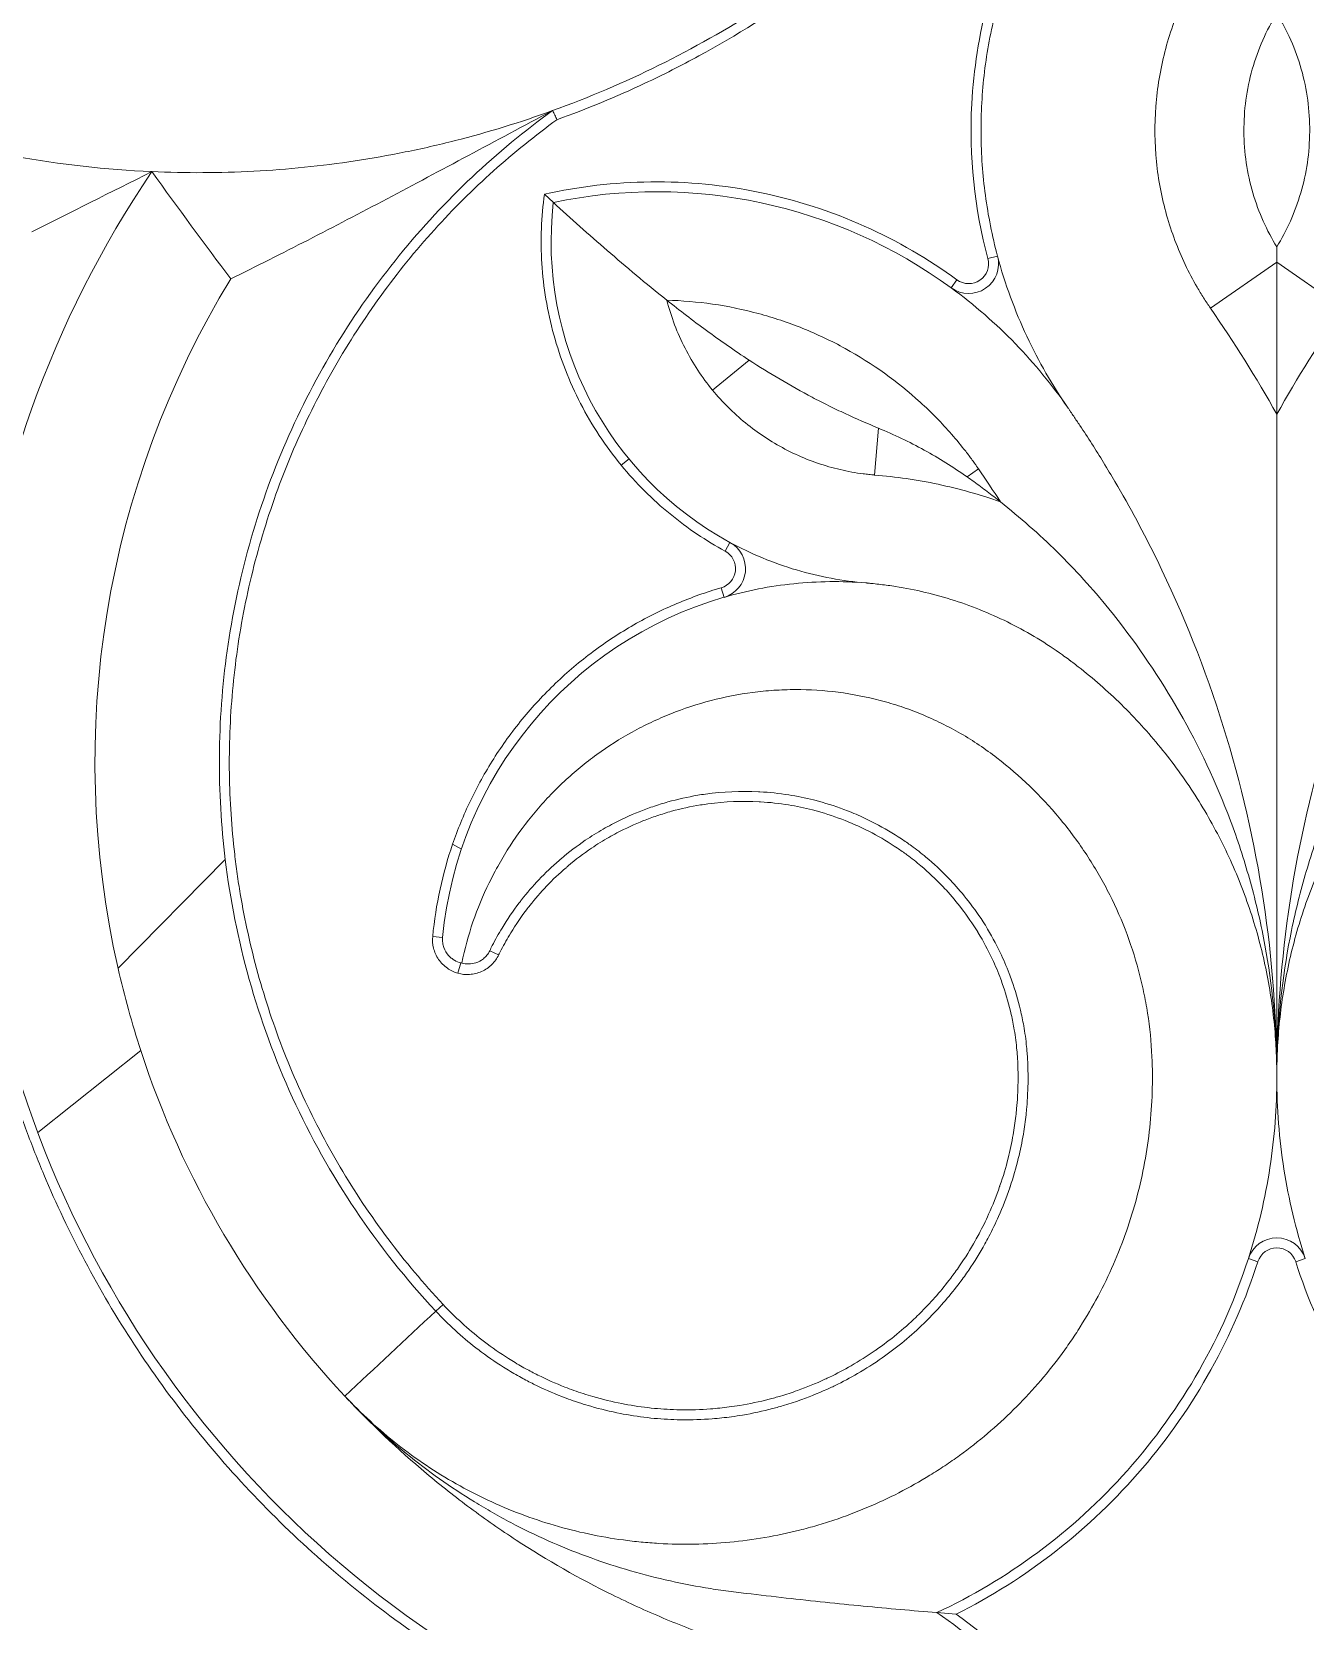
# Model space of a CAD drawing. Header units: millimetres. Extents: x 0 to 2376, y 0 to 1680.
# Drawn here: x 967.9 to 1095.9, y 729.2 to 888.9 of the extents above; entities that cross this region are included whole.
import ezdxf

# ---------------------------------------------------------------- set-up
doc = ezdxf.new("R2010")
doc.units = ezdxf.units.MM
doc.layers.add('Размеры', color=5, linetype='Continuous', lineweight=9)

msp = doc.modelspace()

# ---------------------------------------------------------------- linework, layer by layer
at = {"layer": 'Размеры', "linetype": 'Continuous', "lineweight": 15}
for p, q in [((1019.4, 872.58), (1020.3, 871.75)), ((1063.97, 866.11), (1064.93, 866.37)), ((1093, 865.74), (1086.34, 861.13)), ((1093, 865.74), (1099.66, 861.13)), ((1060.86, 863.98), (1060.27, 863.17)), ((1036.3, 852.89), (1039.98, 855.91)), ((1052.58, 844.37), (1052.96, 849.08)), ((1027.1, 845.37), (1027.9, 845.98)), ((1061.87, 844.19), (1063.02, 844.99)), ((1037.56, 836.72), (1038.04, 837.6)), ((1037.17, 833.04), (1037.45, 832.08)), ((1011.06, 806.78), (1010.17, 807.27)), ((987.33, 805.73), (976.56, 794.81)), ((1008.17, 798.02), (1009.17, 797.92)), ((1011, 795.36), (1010.71, 794.32)), ((1014.8, 796.15), (1013.9, 796.58)), ((968.48, 778.33), (978.84, 786.56)), ((1080.45, 785.95), (1080.45, 785.94)), ((1091.1, 765.34), (1090.14, 765.65)), ((1095.86, 765.65), (1094.9, 765.34)), ((1008.48, 760.37), (1009.21, 761.05)), ((999.35, 751.83), (999.35, 751.83)), ((1058.83, 730.08), (1060.79, 729.92))]:
    msp.add_line(p, q, dxfattribs=at)
for centre, radius, start, end in [((1067.5, 815.5), 105.77, 145.8668, 261.1516), ((1030.65, 822.58), 50.25, 53.8859, 101.8872), ((1054.48, 867.83), 34.41, 173.4513, 241.4546), ((1062.04, 865.6), 3, 233.8859, 14.986), ((1062.04, 865.6), 2, 233.8859, 14.986), ((1067.5, 815.5), 93.27, 148.6114, 192.8174), ((1036.61, 834.96), 3, 286.2374, 61.4546), ((1036.61, 834.96), 2, 286.2374, 61.4546), ((1048.49, 794.15), 39.51, 106.2374, 174.5315), ((1067.5, 815.5), 93.27, 192.8174, 198.0758), ((1067.5, 815.5), 93.27, 198.0758, 223.0512), ((1093, 764.73), 3, 17.8402, 162.1598), ((1093, 764.73), 2, 17.8402, 162.1598)]:
    msp.add_arc(centre, radius, start, end, dxfattribs=at)
for points, knots in [([(942.16, 1046.33), (946.95, 1049.22), (955.48, 1053.63), (965.96, 1057.68), (976.68, 1060.94), (986.12, 1062.79), (997.27, 1064.3), (1004.49, 1064.82), (1014.63, 1064.73), (1028.16, 1063.06), (1043.85, 1057.65), (1055.29, 1050.64), (1065.78, 1042.26), (1073.36, 1033.89), (1080.05, 1023.09), (1083.1, 1016.59), (1086.18, 1008.12), (1088.56, 998.83), (1090.12, 985.87), (1090.12, 971.03), (1088.14, 957.57), (1083.56, 941.38), (1078.49, 930.3), (1068.96, 915.14), (1056.72, 900.8), (1040.82, 889.39), (1028.49, 883.15), (1023.66, 881.15), (1020.66, 880.07)], [116.808412, 116.808412, 116.808412, 116.808412, 133.610558, 145.5839, 150.408412, 167.229929, 174.409141, 184.163838, 188.924622, 204.830155, 224.799005, 238.436765, 244.948519, 264.979991, 272.050623, 283.024245, 286.462183, 299.114696, 311.764456, 325.456199, 343.5427, 352.500823, 375.908258, 379.819543, 406.183946, 432.022539, 438.111442, 447.69052, 447.69052, 447.69052, 447.69052]), ([(1063.97, 866.11), (1062.61, 871.16), (1061.34, 883.42), (1064.98, 897.1), (1070.09, 905.98), (1072.94, 910.03), (1076.21, 913.61), (1079.62, 917.44), (1082.66, 921.53), (1088.19, 930.2), (1091.41, 938.22), (1093, 944.87)], [0, 0, 0, 0, 0.182664, 0.42524, 0.483655, 0.540697, 0.597329, 0.654151, 0.711719, 0.769495, 1, 1, 1, 1]), ([(1093, 944.87), (1094.59, 938.22), (1097.81, 930.2), (1103.34, 921.53), (1106.38, 917.44), (1109.79, 913.61), (1113.06, 910.03), (1115.91, 905.98), (1121.02, 897.1), (1124.66, 883.42), (1123.39, 871.16), (1122.03, 866.11)], [0, 0, 0, 0, 0.230505, 0.288281, 0.345849, 0.402671, 0.459303, 0.516345, 0.57476, 0.817336, 1, 1, 1, 1]), ([(1064.93, 866.37), (1064.39, 868.39), (1063.99, 870.43), (1063.44, 874.52), (1063.29, 876.57), (1063.27, 879.68), (1063.29, 880.72), (1063.41, 882.8), (1063.5, 883.84), (1063.75, 885.91), (1063.91, 886.94), (1064.29, 888.99), (1064.52, 890.02), (1065.29, 893.05), (1065.92, 895.03), (1067.43, 898.87), (1068.31, 900.73), (1069.8, 903.46), (1070.33, 904.35), (1071.45, 906.12), (1072.03, 906.98), (1072.95, 908.25), (1073.27, 908.66), (1073.91, 909.48), (1074.24, 909.88), (1075.25, 911.07), (1075.95, 911.85), (1076.65, 912.62)], [0, 0, 0, 0, 0.125, 0.125, 0.25, 0.25, 0.3125, 0.3125, 0.375, 0.375, 0.4375, 0.4375, 0.5, 0.5, 0.625, 0.625, 0.75, 0.75, 0.8125, 0.8125, 0.875, 0.875, 0.90625, 0.90625, 0.9375, 0.9375, 1, 1, 1, 1]), ([(1089.34, 900.62), (1088.21, 899.42), (1087.14, 898.1), (1085.19, 895.22), (1084.31, 893.67), (1082.82, 890.4), (1082.21, 888.67), (1081.29, 885.1), (1080.98, 883.26), (1080.7, 879.55), (1080.72, 877.69), (1081.09, 874.02), (1081.44, 872.22), (1082.42, 868.75), (1083.05, 867.09), (1084.16, 864.74), (1084.57, 863.98), (1085.2, 862.88), (1085.42, 862.52), (1085.76, 861.99), (1085.93, 861.73), (1086.13, 861.43), (1086.23, 861.28), (1086.28, 861.2), (1086.31, 861.16), (1086.32, 861.15), (1086.33, 861.14), (1086.33, 861.13), (1086.33, 861.13), (1086.34, 861.13)], [0, 0, 0, 0, 0.125, 0.125, 0.25, 0.25, 0.375, 0.375, 0.5, 0.5, 0.625, 0.625, 0.75, 0.75, 0.875, 0.875, 0.9375, 0.9375, 0.96875, 0.96875, 0.984375, 0.992188, 0.996094, 0.998047, 0.999023, 0.999512, 0.999756, 0.999756, 1, 1, 1, 1]), ([(1041.02, 891.25), (1037.74, 889.15), (1034.37, 887.25), (1027.44, 883.82), (1023.87, 882.3), (1020.21, 880.98)], [0, 0, 0, 0, 0.5, 0.5, 1, 1, 1, 1]), ([(1093, 867.28), (1092, 868.91), (1091.17, 870.74), (1090.31, 873.69), (1090.08, 874.71), (1089.78, 876.77), (1089.7, 877.83), (1089.69, 879.94), (1089.75, 881), (1090.04, 883.09), (1090.25, 884.13), (1090.82, 886.14), (1091.18, 887.12), (1092, 889), (1092.48, 889.91), (1093, 890.76)], [0, 0, 0, 0, 0.25, 0.25, 0.375, 0.375, 0.5, 0.5, 0.625, 0.625, 0.75, 0.75, 0.875, 0.875, 1, 1, 1, 1]), ([(1093, 890.76), (1093.52, 889.91), (1094, 889), (1094.82, 887.12), (1095.18, 886.14), (1095.75, 884.13), (1095.96, 883.09), (1096.25, 881), (1096.31, 879.94), (1096.3, 877.83), (1096.22, 876.77), (1095.92, 874.71), (1095.69, 873.69), (1094.83, 870.74), (1094, 868.91), (1093, 867.28)], [0, 0, 0, 0, 0.125, 0.125, 0.25, 0.25, 0.375, 0.375, 0.5, 0.5, 0.625, 0.625, 0.75, 0.75, 1, 1, 1, 1]), ([(979.95, 874.85), (983.37, 874.7), (986.78, 874.71), (991.89, 874.98), (993.59, 875.11), (996.99, 875.46), (998.69, 875.67), (1002.07, 876.19), (1003.75, 876.49), (1007.09, 877.16), (1008.76, 877.54), (1013.73, 878.81), (1017, 879.81), (1020.21, 880.98)], [0, 0, 0, 0, 0.25, 0.25, 0.375, 0.375, 0.5, 0.5, 0.625, 0.625, 0.75, 0.75, 1, 1, 1, 1]), ([(987.33, 805.73), (986.92, 809.11), (986.71, 812.57), (986.76, 819.6), (987.02, 823.16), (988.02, 830.28), (988.76, 833.85), (990.74, 840.88), (991.97, 844.35), (994.91, 851.09), (996.61, 854.37), (1000.42, 860.63), (1002.53, 863.62), (1007.1, 869.24), (1009.55, 871.87), (1014.71, 876.73), (1017.42, 878.96), (1020.21, 880.98)], [0, 0, 0, 0, 0.125, 0.125, 0.25, 0.25, 0.375, 0.375, 0.5, 0.5, 0.625, 0.625, 0.75, 0.75, 0.875, 0.875, 1, 1, 1, 1]), ([(1020.66, 880.07), (1018.48, 878.48), (1016.34, 876.76), (1012.22, 873.07), (1010.23, 871.1), (1006.45, 866.92), (1004.66, 864.71), (1001.3, 860.09), (999.73, 857.67), (996.87, 852.68), (995.57, 850.1), (993.26, 844.81), (992.25, 842.11), (990.53, 836.63), (989.82, 833.85), (988.71, 828.28), (988.31, 825.48), (987.81, 819.9), (987.7, 817.12), (987.78, 811.64), (987.96, 808.94), (988.35, 805.62), (988.43, 804.96), (988.62, 803.63), (988.72, 802.97), (989.06, 800.97), (989.32, 799.63), (990.2, 795.63), (990.94, 792.96), (992.7, 787.66), (993.73, 785.03), (996.08, 779.86), (997.41, 777.32), (1000.33, 772.38), (1001.93, 769.98), (1005.39, 765.37), (1007.25, 763.15), (1009.21, 761.05)], [0, 0, 0, 0, 0.0625, 0.0625, 0.125, 0.125, 0.1875, 0.1875, 0.25, 0.25, 0.3125, 0.3125, 0.375, 0.375, 0.4375, 0.4375, 0.5, 0.5, 0.5625, 0.5625, 0.625, 0.625, 0.640625, 0.640625, 0.65625, 0.65625, 0.6875, 0.6875, 0.75, 0.75, 0.8125, 0.8125, 0.875, 0.875, 0.9375, 0.9375, 1, 1, 1, 1]), ([(1020.21, 880.98), (1017.34, 879.46), (1014.53, 877.95), (1009, 875), (1006.27, 873.54), (1000.9, 870.71), (998.26, 869.32), (993.03, 866.64), (990.45, 865.34), (987.88, 864.08)], [0, 0, 0, 0, 0.25, 0.25, 0.5, 0.5, 0.75, 0.75, 1, 1, 1, 1]), ([(1020.66, 880.07), (1020.63, 880.15), (1020.59, 880.22), (1020.55, 880.3), (1020.52, 880.37), (1020.48, 880.45), (1020.44, 880.53), (1020.37, 880.68), (1020.29, 880.83), (1020.21, 880.98)], [0, 0, 0, 0, 0.00625576, 0.00625576, 0.00625576, 0.01251152, 0.01251152, 0.01251152, 0.0250205, 0.0250205, 0.0250205, 0.0250205]), ([(1019.4, 872.58), (1022.84, 873.35), (1026.44, 873.78), (1033.74, 873.86), (1037.44, 873.51), (1044.67, 872.01), (1048.21, 870.87), (1054.87, 867.89), (1058.01, 866.06), (1060.86, 863.98)], [0, 0, 0, 0, 0.25, 0.25, 0.5, 0.5, 0.75, 0.75, 1, 1, 1, 1]), ([(1027.1, 845.37), (1025.55, 847.27), (1024.17, 849.35), (1021.89, 853.76), (1020.99, 856.09), (1019.69, 860.83), (1019.29, 863.24), (1019, 867.99), (1019.09, 870.33), (1019.4, 872.58)], [0, 0, 0, 0, 0.25, 0.25, 0.5, 0.5, 0.75, 0.75, 1, 1, 1, 1]), ([(1020.3, 871.75), (1022.05, 870.16), (1023.84, 868.55), (1026.66, 866.11), (1027.63, 865.28), (1029.61, 863.62), (1030.63, 862.79), (1031.7, 861.94)], [0, 0, 0, 0, 0.5, 0.5, 0.75, 0.75, 1, 1, 1, 1]), ([(1093, 867.28), (1093, 867.11), (1093, 866.76), (1093, 866.25), (1093, 865.91), (1093, 865.74)], [0, 0, 0, 0, 0.332953, 0.666331, 1, 1, 1, 1]), ([(1064.93, 866.37), (1065.69, 863.55), (1066.69, 860.85), (1069.07, 855.76), (1070.45, 853.37), (1071.97, 851.18)], [0, 0, 0, 0, 0.5, 0.5, 1, 1, 1, 1]), ([(1060.27, 863.17), (1062.61, 861.47), (1064.77, 859.58), (1068.68, 855.54), (1070.43, 853.4), (1071.97, 851.18)], [0, 0, 0, 0, 0.5, 0.5, 1, 1, 1, 1]), ([(1031.7, 861.94), (1034.75, 861.85), (1037.86, 861.41), (1042.4, 860.19), (1043.9, 859.69), (1046.82, 858.51), (1048.25, 857.84), (1052.37, 855.57), (1054.91, 853.74), (1058.29, 850.66), (1059.35, 849.58), (1060.81, 847.9), (1061.28, 847.33), (1061.96, 846.46), (1062.29, 846.02), (1062.66, 845.51), (1062.84, 845.25), (1062.93, 845.12), (1062.98, 845.05), (1063, 845.02), (1063.01, 845.01), (1063.02, 845), (1063.02, 844.99), (1063.02, 844.99)], [0, 0, 0, 0, 0.25, 0.25, 0.375, 0.375, 0.5, 0.5, 0.75, 0.75, 0.875, 0.875, 0.9375, 0.9375, 0.96875, 0.984375, 0.992187, 0.996094, 0.998047, 0.999023, 0.999512, 0.999512, 1, 1, 1, 1]), ([(1031.7, 861.94), (1032.13, 860.27), (1032.75, 858.64), (1034.31, 855.59), (1035.25, 854.17), (1036.3, 852.89)], [0, 0, 0, 0, 0.5, 0.5, 1, 1, 1, 1]), ([(1031.7, 861.94), (1032.99, 860.91), (1034.31, 859.89), (1037.07, 857.88), (1038.49, 856.88), (1039.98, 855.91)], [0, 0, 0, 0, 0.5, 0.5, 1, 1, 1, 1]), ([(1039.98, 855.91), (1040.99, 855.25), (1042.02, 854.61), (1044.14, 853.36), (1045.22, 852.76), (1046.86, 851.89), (1047.41, 851.61), (1048.52, 851.06), (1049.07, 850.8), (1050.74, 850.03), (1051.85, 849.54), (1052.96, 849.08)], [0, 0, 0, 0, 0.25, 0.25, 0.5, 0.5, 0.625, 0.625, 0.75, 0.75, 1, 1, 1, 1]), ([(1036.3, 852.89), (1037.27, 851.71), (1038.38, 850.6), (1040.83, 848.6), (1042.16, 847.72), (1044.99, 846.24), (1046.47, 845.64), (1048.75, 844.99), (1049.51, 844.81), (1050.66, 844.6), (1051.05, 844.54), (1051.62, 844.47), (1051.91, 844.43), (1052.24, 844.4), (1052.41, 844.39), (1052.48, 844.38), (1052.53, 844.38), (1052.55, 844.37), (1052.58, 844.37)], [0, 0, 0, 0, 0.25, 0.25, 0.5, 0.5, 0.75, 0.75, 0.875, 0.875, 0.9375, 0.9375, 0.96875, 0.984375, 0.992188, 0.996094, 0.996094, 1, 1, 1, 1]), ([(1071.97, 851.18), (1071.98, 851.16), (1071.99, 851.14), (1072.02, 851.1), (1072.06, 851.05), (1072.15, 850.92), (1072.33, 850.65), (1072.69, 850.12), (1073.41, 849.05), (1074.02, 848.12), (1075.21, 846.25), (1075.98, 844.99), (1078.24, 841.15), (1079.65, 838.52), (1083.59, 830.46), (1085.83, 824.86), (1089.41, 813.37), (1090.77, 807.49), (1092.56, 795.67), (1093, 789.72), (1093, 783.84)], [0, 0, 0, 0, 0.000977, 0.000977, 0.001953, 0.003906, 0.007813, 0.015625, 0.03125, 0.0625, 0.0625, 0.125, 0.125, 0.25, 0.25, 0.5, 0.5, 0.75, 0.75, 1, 1, 1, 1]), ([(1114.03, 851.18), (1114.01, 851.14), (1113.98, 851.1), (1113.93, 851.03), (1113.85, 850.92), (1113.67, 850.65), (1113.31, 850.12), (1112.59, 849.05), (1111.98, 848.12), (1110.79, 846.25), (1110.02, 844.99), (1107.76, 841.15), (1106.35, 838.52), (1102.41, 830.46), (1100.17, 824.86), (1096.59, 813.37), (1095.23, 807.49), (1093.44, 795.67), (1093, 789.72), (1093, 783.84)], [0, 0, 0, 0, 0.001953, 0.001953, 0.003906, 0.007813, 0.015625, 0.03125, 0.0625, 0.0625, 0.125, 0.125, 0.25, 0.25, 0.5, 0.5, 0.75, 0.75, 1, 1, 1, 1]), ([(1093, 850.48), (1093, 847.83), (1093, 845.17), (1093, 839.81), (1093, 837.11), (1093, 828.96), (1093, 823.46), (1093, 816.49), (1093, 815.09), (1093, 812.29), (1093, 810.88), (1093, 806.64), (1093, 803.81), (1093, 795.3), (1093, 789.59), (1093, 783.84)], [0, 0, 0, 0, 0.125, 0.125, 0.25, 0.25, 0.5, 0.5, 0.5625, 0.5625, 0.625, 0.625, 0.75, 0.75, 1, 1, 1, 1]), ([(1052.96, 849.08), (1054.54, 848.43), (1056.07, 847.7), (1059.05, 846.06), (1060.48, 845.16), (1061.87, 844.19)], [0, 0, 0, 0, 0.5, 0.5, 1, 1, 1, 1]), ([(1037.56, 836.72), (1035.66, 837.76), (1033.79, 839.01), (1030.26, 841.9), (1028.6, 843.55), (1027.1, 845.37)], [0, 0, 0, 0, 0.5, 0.5, 1, 1, 1, 1]), ([(1052.58, 844.37), (1054.7, 844.2), (1056.84, 843.89), (1061.07, 842.99), (1063.17, 842.4), (1065.22, 841.68)], [0, 0, 0, 0, 0.5, 0.5, 1, 1, 1, 1]), ([(1061.87, 844.19), (1062.09, 844.03), (1062.55, 843.71), (1063.22, 843.21), (1063.89, 842.71), (1064.56, 842.2), (1065, 841.85), (1065.22, 841.68)], [0, 0, 0, 0, 0.199101, 0.398636, 0.59862, 0.79907, 1, 1, 1, 1]), ([(1065.22, 841.68), (1067.2, 840.11), (1069.1, 838.44), (1072.74, 834.86), (1074.48, 832.95), (1076.13, 830.92)], [0, 0, 0, 0, 0.5, 0.5, 1, 1, 1, 1]), ([(1038.04, 837.6), (1040.17, 836.44), (1042.42, 835.51), (1047.03, 834.15), (1049.38, 833.72), (1051.7, 833.53)], [0, 0, 0, 0, 0.5, 0.5, 1, 1, 1, 1]), ([(1037.45, 832.08), (1039.72, 832.75), (1042.08, 833.21), (1046.86, 833.7), (1049.29, 833.73), (1051.7, 833.53)], [0, 0, 0, 0, 0.5, 0.5, 1, 1, 1, 1]), ([(1051.7, 833.53), (1051.7, 833.53), (1051.7, 833.53), (1051.7, 833.53), (1051.71, 833.53), (1051.72, 833.53), (1051.75, 833.53), (1051.81, 833.52), (1051.91, 833.51), (1052.13, 833.49), (1052.57, 833.45), (1053.44, 833.35), (1054.19, 833.25), (1055.69, 833.01), (1056.68, 832.82), (1059.65, 832.11), (1061.6, 831.48), (1065.38, 829.93), (1067.2, 829.01), (1069.8, 827.44), (1070.64, 826.88), (1071.66, 826.15), (1071.92, 825.97), (1072.17, 825.78), (1072.22, 825.74), (1072.23, 825.74), (1072.25, 825.72), (1072.29, 825.69), (1072.37, 825.63), (1072.63, 825.43), (1072.86, 825.25), (1073.8, 824.52), (1074.53, 823.91), (1076.7, 822.02), (1078.09, 820.66), (1080.72, 817.77), (1081.96, 816.25), (1084.28, 813.05), (1085.35, 811.38), (1087.29, 807.92), (1088.17, 806.13), (1089.7, 802.48), (1090.36, 800.61), (1091.46, 796.84), (1091.9, 794.93), (1092.56, 791.12), (1092.78, 789.21), (1092.91, 787.08), (1092.93, 786.78), (1092.94, 786.48), (1092.94, 786.41), (1092.95, 786.4), (1092.95, 786.39), (1092.95, 786.38), (1092.95, 786.35), (1092.95, 786.27), (1092.96, 785.93), (1092.99, 785.11), (1093, 784.35), (1093, 783.84)], [0, 0, 0, 0, 0.000122, 0.000122, 0.000244, 0.000488, 0.000977, 0.001953, 0.003906, 0.007812, 0.015625, 0.03125, 0.0625, 0.0625, 0.125, 0.125, 0.25, 0.25, 0.375, 0.375, 0.4375, 0.4375, 0.453125, 0.457031, 0.457031, 0.45752, 0.45752, 0.458008, 0.458984, 0.460937, 0.46875, 0.46875, 0.5, 0.5, 0.5625, 0.5625, 0.625, 0.625, 0.6875, 0.6875, 0.75, 0.75, 0.8125, 0.8125, 0.875, 0.875, 0.9375, 0.9375, 0.945312, 0.947266, 0.94751, 0.94751, 0.947754, 0.947754, 0.948242, 0.949219, 0.953125, 0.96875, 1, 1, 1, 1]), ([(1134.3, 833.53), (1132.2, 833.36), (1130.12, 833.02), (1126.08, 832.03), (1124.11, 831.38), (1120.37, 829.81), (1118.58, 828.89), (1116.07, 827.36), (1115.27, 826.82), (1114.29, 826.12), (1114.07, 825.96), (1113.85, 825.79), (1113.81, 825.76), (1113.79, 825.75), (1113.78, 825.74), (1113.77, 825.74), (1113.77, 825.73), (1113.67, 825.66), (1113.38, 825.44), (1113.1, 825.22), (1112.16, 824.49), (1111.42, 823.88), (1109.25, 821.97), (1107.85, 820.6), (1105.21, 817.69), (1103.96, 816.15), (1101.64, 812.93), (1100.57, 811.25), (1098.63, 807.76), (1097.76, 805.96), (1096.23, 802.29), (1095.57, 800.41), (1094.48, 796.61), (1094.05, 794.69), (1093.4, 790.86), (1093.19, 788.94), (1093.08, 786.92), (1093.07, 786.74), (1093.06, 786.53), (1093.06, 786.43), (1093.05, 786.4), (1093.05, 786.38), (1093.05, 786.38), (1093.05, 786.37), (1093.05, 786.24), (1093.03, 785.88), (1093.01, 785.05), (1093, 784.33), (1093, 783.84)], [0, 0, 0, 0, 0.125, 0.125, 0.25, 0.25, 0.375, 0.375, 0.4375, 0.4375, 0.453125, 0.455078, 0.456055, 0.456543, 0.456787, 0.456787, 0.457031, 0.457031, 0.460937, 0.46875, 0.46875, 0.5, 0.5, 0.5625, 0.5625, 0.625, 0.625, 0.6875, 0.6875, 0.75, 0.75, 0.8125, 0.8125, 0.875, 0.875, 0.9375, 0.9375, 0.941406, 0.943359, 0.944336, 0.94458, 0.94458, 0.944824, 0.944824, 0.945313, 0.953125, 0.96875, 1, 1, 1, 1]), ([(1010.17, 807.27), (1010.67, 808.74), (1011.27, 810.2), (1012.65, 813.08), (1013.43, 814.49), (1015.17, 817.24), (1016.13, 818.56), (1018.21, 821.1), (1019.33, 822.31), (1021.72, 824.59), (1022.98, 825.65), (1025.61, 827.62), (1026.98, 828.51), (1029.8, 830.13), (1031.25, 830.84), (1034.19, 832.08), (1035.67, 832.61), (1037.17, 833.04)], [0, 0, 0, 0, 0.125, 0.125, 0.25, 0.25, 0.375, 0.375, 0.5, 0.5, 0.625, 0.625, 0.75, 0.75, 0.875, 0.875, 1, 1, 1, 1]), ([(1076.13, 830.92), (1078.61, 827.85), (1080.85, 824.61), (1084.85, 817.77), (1086.6, 814.17), (1088.44, 809.41), (1088.79, 808.44), (1089.44, 806.51), (1089.75, 805.53), (1090.61, 802.6), (1091.11, 800.62), (1092.34, 794.63), (1092.82, 790.55), (1092.96, 786.39)], [0, 0, 0, 0, 0.25, 0.25, 0.5, 0.5, 0.5625, 0.5625, 0.625, 0.625, 0.75, 0.75, 1, 1, 1, 1]), ([(1109.87, 830.92), (1107.39, 827.85), (1105.15, 824.61), (1101.15, 817.77), (1099.4, 814.17), (1097.56, 809.41), (1097.21, 808.44), (1096.56, 806.51), (1096.25, 805.53), (1095.39, 802.6), (1094.89, 800.62), (1093.66, 794.63), (1093.18, 790.55), (1093.04, 786.39)], [0, 0, 0, 0, 0.25, 0.25, 0.5, 0.5, 0.5625, 0.5625, 0.625, 0.625, 0.75, 0.75, 1, 1, 1, 1]), ([(1011.09, 795.34), (1011.38, 796.75), (1011.76, 798.13), (1012.68, 800.81), (1013.22, 802.12), (1014.16, 804.04), (1014.49, 804.67), (1015.19, 805.91), (1015.56, 806.52), (1016.71, 808.3), (1017.55, 809.43), (1019.36, 811.58), (1020.34, 812.61), (1021.9, 814.07), (1022.44, 814.54), (1023.53, 815.44), (1024.09, 815.87), (1025.8, 817.11), (1026.99, 817.87), (1028.85, 818.89), (1029.48, 819.22), (1030.76, 819.82), (1031.42, 820.11), (1033.42, 820.91), (1034.77, 821.36), (1037.51, 822.07), (1038.91, 822.35), (1041.03, 822.62), (1041.74, 822.69), (1043.18, 822.79), (1043.9, 822.81), (1046.07, 822.82), (1047.5, 822.73), (1050.34, 822.36), (1051.75, 822.09), (1053.85, 821.54), (1054.55, 821.33), (1055.93, 820.87), (1057.3, 820.36), (1058.63, 819.76), (1059.94, 819.11), (1060.59, 818.77), (1062.5, 817.67), (1063.72, 816.85), (1064.88, 815.95)], [0, 0, 0, 0, 0.0625, 0.0625, 0.125, 0.125, 0.15625, 0.15625, 0.1875, 0.1875, 0.25, 0.25, 0.3125, 0.3125, 0.34375, 0.34375, 0.375, 0.375, 0.4375, 0.4375, 0.46875, 0.46875, 0.5, 0.5, 0.5625, 0.5625, 0.625, 0.625, 0.65625, 0.65625, 0.6875, 0.6875, 0.75, 0.75, 0.8125, 0.8125, 0.84375, 0.84375, 0.875, 0.90625, 0.90625, 0.9375, 0.9375, 1, 1, 1, 1]), ([(1051.08, 710.01), (1044.88, 710.97), (1038.61, 712.51), (1029.36, 715.73), (1026.3, 716.95), (1020.27, 719.69), (1017.3, 721.21), (1011.5, 724.54), (1008.66, 726.35), (1003.17, 730.23), (1000.51, 732.3), (995.4, 736.69), (992.95, 739), (988.3, 743.83), (986.09, 746.35), (981.94, 751.55), (980, 754.24), (976.39, 759.74), (974.73, 762.55), (971.7, 768.27), (970.32, 771.17), (968.79, 774.82), (968.49, 775.55), (967.91, 777.01), (967.63, 777.75), (966.81, 779.96), (966.3, 781.45), (963.88, 789.02), (962.44, 795.38), (961.18, 805.18), (960.91, 808.49), (960.68, 815.15), (960.72, 818.5), (960.92, 821.85)], [0, 0, 0, 0, 0.125, 0.125, 0.1875, 0.1875, 0.25, 0.25, 0.3125, 0.3125, 0.375, 0.375, 0.4375, 0.4375, 0.5, 0.5, 0.5625, 0.5625, 0.625, 0.625, 0.6875, 0.6875, 0.703125, 0.703125, 0.71875, 0.71875, 0.75, 0.75, 0.875, 0.875, 0.9375, 0.9375, 1, 1, 1, 1]), ([(1064.88, 815.95), (1067.2, 814.16), (1069.28, 812.15), (1072.06, 808.82), (1072.93, 807.65), (1074.15, 805.83), (1074.54, 805.21), (1075.28, 803.95), (1075.63, 803.32), (1077.3, 800.11), (1078.35, 797.41), (1079.3, 793.89), (1079.47, 793.18), (1079.77, 791.74), (1079.9, 791.03), (1080.24, 788.86), (1080.39, 787.41), (1080.45, 785.95)], [0, 0, 0, 0, 0.25, 0.25, 0.375, 0.375, 0.4375, 0.4375, 0.5, 0.5, 0.75, 0.75, 0.8125, 0.8125, 0.875, 0.875, 1, 1, 1, 1]), ([(1013.9, 796.58), (1013.99, 796.75), (1014.07, 796.93), (1014.46, 797.69), (1015.29, 799.17), (1016.32, 800.68), (1017.02, 801.59), (1017.65, 802.39), (1018.84, 803.77), (1020.16, 805.03), (1020.94, 805.7), (1021.78, 806.42), (1023.23, 807.53), (1024.7, 808.44), (1025.58, 808.95), (1026.75, 809.6), (1028.41, 810.37), (1029.82, 810.89), (1030.79, 811.22), (1032.27, 811.68), (1034.05, 812.08), (1035.33, 812.28), (1037.35, 812.56), (1039.18, 812.64), (1041, 812.54), (1042.02, 812.49), (1043.83, 812.3), (1045.62, 811.93), (1046.61, 811.69), (1047.76, 811.38), (1049.5, 810.81), (1051.01, 810.17), (1051.93, 809.73), (1053.21, 809.1), (1054.78, 808.18), (1055.95, 807.36), (1056.77, 806.76), (1058.07, 805.75), (1059.4, 804.51), (1060.23, 803.64), (1060.93, 802.89), (1062.11, 801.51), (1063.15, 800.01), (1063.7, 799.15), (1064.26, 798.24), (1065.13, 796.64), (1065.83, 795.01), (1066.2, 794.05), (1066.64, 792.85), (1067.15, 791.1), (1067.47, 789.57), (1067.69, 788.34), (1067.81, 787.44), (1067.89, 786.53), (1067.92, 786.22), (1067.94, 785.85), (1067.97, 785.4), (1067.98, 785.05), (1067.99, 784.8), (1068, 784.37), (1068, 783.92), (1068, 783.63), (1068, 783.15), (1067.98, 782.69), (1067.96, 782.21), (1067.94, 781.75), (1067.91, 781.3), (1067.85, 780.61), (1067.76, 779.71), (1067.64, 778.81), (1067.39, 777.34), (1067.02, 775.56), (1066.52, 773.81), (1066.19, 772.83), (1065.85, 771.82), (1065.18, 770.12), (1064.41, 768.52), (1063.93, 767.61), (1063.31, 766.46), (1062.35, 764.91), (1061.45, 763.65), (1060.22, 762.01), (1059.03, 760.62), (1057.74, 759.34), (1056.26, 757.91), (1054.86, 756.74), (1053.37, 755.7), (1052.53, 755.11), (1050.99, 754.13), (1049.38, 753.27), (1048.45, 752.82), (1047.36, 752.3), (1045.68, 751.61), (1044.12, 751.09), (1043.14, 750.8), (1041.75, 750.41), (1039.96, 750.02), (1038.57, 749.81), (1037.56, 749.67), (1035.89, 749.5), (1034.06, 749.44), (1032.89, 749.46), (1031.87, 749.49), (1030.05, 749.6), (1028.24, 749.86), (1027.23, 750.05), (1026.13, 750.26), (1024.36, 750.69), (1022.71, 751.22), (1021.75, 751.56), (1020.48, 752.04), (1018.81, 752.77), (1017.48, 753.47), (1016.58, 753.96), (1015.21, 754.76), (1013.7, 755.78), (1012.7, 756.54), (1011.07, 757.8), (1009.72, 759.04), (1008.48, 760.37)], [27.78584, 27.78584, 27.78584, 27.78584, 28.359979, 28.359979, 30.368916, 33.43274, 33.823664, 33.823664, 36.496541, 39.28735, 39.28735, 39.560478, 42.624441, 44.751036, 44.751036, 45.688004, 48.752378, 50.214721, 50.214721, 51.815962, 54.88001, 55.678407, 55.678407, 61.007617, 61.142092, 61.142092, 64.071551, 66.605778, 66.605778, 67.135373, 70.199189, 72.069464, 72.069464, 73.263099, 76.327132, 77.533149, 77.533149, 79.390855, 82.454755, 82.996835, 82.996835, 85.518717, 88.460521, 88.460521, 88.58256, 91.646514, 93.924206, 93.924206, 94.71018, 97.774328, 99.387892, 99.387892, 101.519188, 102.119735, 102.119735, 102.45497, 103.222668, 103.485656, 103.485656, 103.994004, 104.764714, 104.851577, 104.851577, 106.217499, 106.217499, 106.306192, 107.58342, 107.58342, 108.361602, 110.315263, 110.315263, 112.814745, 115.778949, 115.778949, 115.897723, 118.980759, 121.242634, 121.242634, 122.063746, 125.147005, 126.70632, 126.70632, 131.312856, 132.170005, 132.170005, 137.478943, 137.633691, 137.633691, 140.561948, 143.097377, 143.097377, 143.644716, 146.727879, 148.561062, 148.561062, 149.810894, 152.893741, 154.024748, 154.024748, 155.976911, 159.059745, 159.488433, 159.488433, 162.142974, 164.952119, 164.952119, 165.226027, 168.30888, 170.415805, 170.415805, 171.391746, 174.474893, 175.87949, 175.87949, 177.557858, 180.640935, 181.343176, 181.343176, 186.806861, 186.806861, 186.806861, 186.806861]), ([(1009.21, 761.05), (1010.42, 759.76), (1011.72, 758.57), (1013.29, 757.35), (1014.26, 756.61), (1015.72, 755.62), (1017.05, 754.85), (1017.92, 754.37), (1019.21, 753.69), (1020.82, 752.98), (1022.05, 752.52), (1022.98, 752.18), (1024.57, 751.67), (1026.29, 751.25), (1027.35, 751.05), (1028.33, 750.86), (1030.08, 750.61), (1031.84, 750.49), (1032.83, 750.46), (1033.96, 750.44), (1035.73, 750.49), (1037.34, 750.66), (1038.33, 750.79), (1039.67, 750.99), (1041.4, 751.35), (1042.75, 751.73), (1043.7, 752.01), (1045.21, 752.5), (1046.84, 753.17), (1047.9, 753.67), (1048.8, 754.1), (1050.36, 754.92), (1051.85, 755.86), (1052.67, 756.43), (1054.12, 757.44), (1055.48, 758.56), (1056.92, 759.93), (1058.18, 761.17), (1059.33, 762.5), (1060.53, 764.09), (1061.41, 765.3), (1062.35, 766.8), (1062.95, 767.91), (1063.42, 768.78), (1064.18, 770.33), (1064.83, 771.97), (1065.17, 772.95), (1065.5, 773.89), (1066, 775.58), (1066.36, 777.3), (1066.61, 778.72), (1066.74, 779.59), (1066.83, 780.47), (1066.89, 781.13), (1066.93, 781.57), (1066.95, 782.01), (1066.97, 782.48), (1066.99, 782.92), (1067, 783.39), (1067, 783.66), (1067, 784.1), (1066.99, 784.52), (1066.99, 784.77), (1066.98, 785.1), (1066.96, 785.54), (1066.94, 785.89), (1066.92, 786.19), (1066.84, 787.07), (1066.73, 787.95), (1066.53, 789.14), (1066.24, 790.62), (1065.76, 792.32), (1065.34, 793.49), (1065, 794.41), (1064.33, 796), (1063.49, 797.56), (1062.96, 798.44), (1062.44, 799.28), (1061.44, 800.73), (1060.31, 802.09), (1059.64, 802.81), (1058.84, 803.66), (1057.56, 804.87), (1056.31, 805.86), (1055.51, 806.44), (1054.39, 807.24), (1052.87, 808.15), (1051.65, 808.76), (1050.75, 809.18), (1049.29, 809.82), (1047.62, 810.38), (1046.5, 810.68), (1045.54, 810.93), (1043.81, 811.29), (1042.06, 811.48), (1041.07, 811.54), (1039.31, 811.64), (1037.54, 811.57), (1035.58, 811.3), (1034.35, 811.12), (1032.63, 810.74), (1031.19, 810.3), (1030.25, 809.98), (1028.88, 809.48), (1027.28, 808.74), (1026.15, 808.12), (1025.29, 807.63), (1023.86, 806.75), (1022.46, 805.68), (1021.64, 804.98), (1020.89, 804.34), (1019.61, 803.12), (1018.45, 801.79), (1017.84, 801.01), (1017.16, 800.13), (1016.16, 798.67), (1015.36, 797.25), (1014.98, 796.5), (1014.89, 796.32), (1014.8, 796.15)], [27.760692, 27.760692, 27.760692, 27.760692, 33.224378, 33.224378, 33.926619, 37.009696, 38.688063, 38.688063, 40.09266, 43.175808, 44.151749, 44.151749, 46.258673, 49.341527, 49.615435, 49.615435, 52.42458, 55.07912, 55.07912, 55.507809, 58.590643, 60.542806, 60.542806, 61.673813, 64.75666, 66.006492, 66.006492, 67.839674, 70.922838, 71.470177, 71.470177, 74.005606, 76.933863, 76.933863, 77.088611, 82.397548, 82.397548, 83.254697, 87.861234, 87.861234, 89.420549, 92.503808, 93.32492, 93.32492, 95.586795, 98.669831, 98.788605, 98.788605, 101.752809, 104.252291, 104.252291, 106.205952, 106.984134, 106.984134, 108.261361, 108.350055, 108.350055, 109.715976, 109.715976, 109.802839, 110.57355, 111.081898, 111.081898, 111.344885, 112.112583, 112.447819, 112.447819, 113.048366, 115.179662, 115.179662, 116.793226, 119.857374, 120.643348, 120.643348, 122.92104, 125.984994, 126.107033, 126.107033, 129.048837, 131.570719, 131.570719, 132.112799, 135.176699, 137.034404, 137.034404, 138.240422, 141.304455, 142.49809, 142.49809, 144.368365, 147.432181, 147.961776, 147.961776, 150.496002, 153.425461, 153.425461, 153.559936, 158.889147, 158.889147, 159.687544, 162.751592, 164.352832, 164.352832, 165.815176, 168.87955, 169.816518, 169.816518, 171.943113, 175.007075, 175.280204, 175.280204, 178.071013, 180.743889, 180.743889, 181.134814, 184.198638, 186.207575, 186.207575, 186.806861, 186.806861, 186.806861, 186.806861]), ([(1008.48, 760.37), (1005.52, 763.54), (1002.81, 766.95), (997.99, 774.15), (995.88, 777.93), (992.31, 785.7), (990.86, 789.69), (988.61, 797.71), (987.81, 801.75), (987.33, 805.73)], [0, 0, 0, 0, 0.25, 0.25, 0.5, 0.5, 0.75, 0.75, 1, 1, 1, 1]), ([(1010.71, 794.32), (1010.35, 794.42), (1009.98, 794.58), (1009.31, 795.06), (1009.01, 795.36), (1008.53, 796.06), (1008.36, 796.45), (1008.16, 797.25), (1008.14, 797.65), (1008.17, 798.02)], [0, 0, 0, 0, 0.25, 0.25, 0.5, 0.5, 0.75, 0.75, 1, 1, 1, 1]), ([(1011, 795.36), (1010.78, 795.42), (1010.56, 795.5), (1010.24, 795.69), (1010.14, 795.76), (1009.93, 795.92), (1009.84, 796.01), (1009.56, 796.32), (1009.4, 796.58), (1009.24, 797.04), (1009.2, 797.21), (1009.15, 797.55), (1009.15, 797.73), (1009.17, 797.92)], [0, 0, 0, 0, 0.25, 0.25, 0.375, 0.375, 0.5, 0.5, 0.75, 0.75, 0.875, 0.875, 1, 1, 1, 1]), ([(1014.8, 796.15), (1014.64, 795.81), (1014.41, 795.48), (1013.83, 794.91), (1013.47, 794.66), (1012.7, 794.32), (1012.28, 794.22), (1011.47, 794.17), (1011.07, 794.21), (1010.71, 794.32)], [0, 0, 0, 0, 0.25, 0.25, 0.5, 0.5, 0.75, 0.75, 1, 1, 1, 1]), ([(1013.9, 796.58), (1013.82, 796.42), (1013.73, 796.27), (1013.51, 796), (1013.39, 795.88), (1013.02, 795.58), (1012.77, 795.45), (1012.26, 795.29), (1012.02, 795.25), (1011.54, 795.25), (1011.31, 795.28), (1011.09, 795.34)], [0, 0, 0, 0, 0.125, 0.125, 0.25, 0.25, 0.5, 0.5, 0.75, 0.75, 1, 1, 1, 1]), ([(1080.45, 785.94), (1080.56, 783.55), (1080.48, 781.17), (1079.98, 776.46), (1079.55, 774.13), (1078.63, 770.67), (1078.27, 769.52), (1077.49, 767.27), (1077.05, 766.16), (1075.63, 762.9), (1074.52, 760.81), (1072.93, 758.3), (1072.61, 757.8), (1071.93, 756.81), (1071.58, 756.33), (1070.51, 754.88), (1069.76, 753.96), (1067.42, 751.27), (1065.74, 749.61), (1063.02, 747.31), (1062.09, 746.57), (1060.63, 745.52), (1060.14, 745.18), (1059.14, 744.51), (1058.64, 744.19), (1056.1, 742.63), (1054, 741.55), (1050.72, 740.17), (1049.61, 739.75), (1047.92, 739.19), (1047.35, 739.01), (1046.2, 738.67), (1045.62, 738.51), (1042.72, 737.79), (1040.38, 737.39), (1035.67, 736.94), (1033.29, 736.89), (1030.3, 737.07), (1029.71, 737.11), (1028.52, 737.23), (1027.92, 737.3), (1026.15, 737.54), (1024.99, 737.74), (1021.51, 738.48), (1019.24, 739.15), (1015.89, 740.41), (1014.79, 740.88), (1012.62, 741.9), (1011.57, 742.44), (1008.47, 744.19), (1006.5, 745.51), (1003.7, 747.71), (1002.79, 748.49), (1001.02, 750.11), (1000.17, 750.95), (999.35, 751.83)], [0, 0, 0, 0, 0.0625, 0.0625, 0.125, 0.125, 0.15625, 0.15625, 0.1875, 0.1875, 0.25, 0.25, 0.265625, 0.265625, 0.28125, 0.28125, 0.3125, 0.3125, 0.375, 0.375, 0.40625, 0.40625, 0.421875, 0.421875, 0.4375, 0.4375, 0.5, 0.5, 0.53125, 0.53125, 0.546875, 0.546875, 0.5625, 0.5625, 0.625, 0.625, 0.6875, 0.6875, 0.703125, 0.703125, 0.71875, 0.71875, 0.75, 0.75, 0.8125, 0.8125, 0.84375, 0.84375, 0.875, 0.875, 0.9375, 0.9375, 0.96875, 0.96875, 1, 1, 1, 1]), ([(1092.96, 786.39), (1092.97, 786.18), (1092.98, 785.75), (1092.99, 785.12), (1093, 784.48), (1093, 784.06), (1093, 783.84)], [0, 0, 0, 0, 0.250081, 0.500102, 0.750072, 1, 1, 1, 1]), ([(1093.04, 786.39), (1093.03, 786.1), (1093.02, 785.54), (1093, 784.69), (1093, 784.13), (1093, 783.84)], [0, 0, 0, 0, 0.333384, 0.666719, 1, 1, 1, 1]), ([(1090.14, 765.65), (1091.12, 768.68), (1091.84, 771.74), (1092.78, 777.85), (1093, 780.88), (1093, 783.84)], [0, 0, 0, 0, 0.5, 0.5, 1, 1, 1, 1]), ([(1090.14, 765.65), (1088.9, 761.79), (1087.25, 758.01), (1083.15, 750.83), (1080.72, 747.45), (1075.25, 741.29), (1072.2, 738.52), (1065.74, 733.73), (1062.32, 731.71), (1058.83, 730.08)], [0, 0, 0, 0, 0.25, 0.25, 0.5, 0.5, 0.75, 0.75, 1, 1, 1, 1]), ([(1060.79, 729.92), (1064.26, 731.66), (1067.63, 733.79), (1073.93, 738.71), (1076.87, 741.52), (1082.13, 747.66), (1084.44, 750.99), (1088.33, 757.99), (1089.91, 761.64), (1091.1, 765.34)], [0, 0, 0, 0, 0.25, 0.25, 0.5, 0.5, 0.75, 0.75, 1, 1, 1, 1]), ([(1094.9, 765.34), (1096.09, 761.64), (1097.67, 757.99), (1101.56, 750.99), (1103.87, 747.66), (1109.13, 741.52), (1112.07, 738.71), (1118.37, 733.79), (1121.74, 731.66), (1125.21, 729.92)], [0, 0, 0, 0, 0.25, 0.25, 0.5, 0.5, 0.75, 0.75, 1, 1, 1, 1]), ([(1036.57, 727.51), (1035.69, 727.83), (1034.8, 728.15), (1033.05, 728.83), (1032.19, 729.18), (1029.6, 730.26), (1027.91, 731.04), (1022.91, 733.5), (1019.68, 735.34), (1015, 738.39), (1013.47, 739.46), (1011.21, 741.13), (1010.47, 741.7), (1008.99, 742.87), (1008.26, 743.46), (1004.65, 746.49), (1001.93, 749.08), (999.35, 751.83)], [0, 0, 0, 0, 0.0625, 0.0625, 0.125, 0.125, 0.25, 0.25, 0.5, 0.5, 0.625, 0.625, 0.6875, 0.6875, 0.75, 0.75, 1, 1, 1, 1]), ([(999.35, 751.83), (1001.29, 749.76), (1003.35, 747.84), (1007.69, 744.3), (1009.97, 742.68), (1012.97, 740.84), (1013.58, 740.48), (1014.8, 739.78), (1015.41, 739.45), (1017.27, 738.47), (1018.52, 737.87), (1022.31, 736.18), (1024.9, 735.23), (1028.87, 734.04), (1030.2, 733.69), (1032.9, 733.07), (1034.25, 732.8), (1036.28, 732.46), (1036.96, 732.36), (1038.32, 732.18), (1039, 732.1), (1041.02, 731.85), (1042.36, 731.7), (1046.34, 731.25), (1048.91, 730.98), (1053.95, 730.5), (1056.41, 730.28), (1058.83, 730.08)], [0, 0, 0, 0, 0.125, 0.125, 0.25, 0.25, 0.28125, 0.28125, 0.3125, 0.3125, 0.375, 0.375, 0.5, 0.5, 0.5625, 0.5625, 0.625, 0.625, 0.65625, 0.65625, 0.6875, 0.6875, 0.75, 0.75, 0.875, 0.875, 1, 1, 1, 1]), ([(1058.83, 730.08), (1061.88, 727.97), (1064.76, 725.66), (1068.14, 722.51), (1068.81, 721.87), (1070.11, 720.56), (1070.75, 719.89), (1072.64, 717.86), (1073.85, 716.47), (1076.16, 713.59), (1077.27, 712.1), (1079.37, 709.06), (1080.36, 707.5), (1082.23, 704.31), (1083.11, 702.68), (1084.75, 699.36), (1085.51, 697.68), (1086.21, 695.96)], [0, 0, 0, 0, 0.25, 0.25, 0.3125, 0.3125, 0.375, 0.375, 0.5, 0.5, 0.625, 0.625, 0.75, 0.75, 0.875, 0.875, 1, 1, 1, 1]), ([(1060.79, 729.92), (1063.91, 727.66), (1066.9, 725.14), (1072.49, 719.64), (1075.09, 716.66), (1079.81, 710.33), (1081.93, 706.99), (1085.61, 700.07), (1087.18, 696.49), (1088.45, 692.85)], [0, 0, 0, 0, 0.25, 0.25, 0.5, 0.5, 0.75, 0.75, 1, 1, 1, 1])]:
    msp.add_open_spline(points, degree=3, knots=knots, dxfattribs=at)
for points in [[(966.18, 876.39), (970.74, 875.57), (975.33, 875.06), (979.95, 874.85)], [(967.88, 868.8), (971.79, 870.76), (975.8, 872.77), (979.95, 874.85)], [(987.88, 864.08), (985.24, 867.61), (982.59, 871.19), (979.95, 874.85)], [(1093, 865.74), (1093, 860.75), (1093, 855.67), (1093, 850.48)], [(1086.34, 861.13), (1088.7, 857.71), (1090.93, 854.15), (1093, 850.48)], [(1099.66, 861.13), (1097.3, 857.71), (1095.07, 854.15), (1093, 850.48)], [(1063.02, 844.99), (1063.77, 843.9), (1064.51, 842.8), (1065.22, 841.68)], [(1008.17, 798.02), (1008.48, 801.23), (1009.17, 804.35), (1010.17, 807.27)], [(1011.09, 795.34), (1011.06, 795.35), (1011.03, 795.36), (1011, 795.36)], [(1093, 783.84), (1093, 780.74), (1093.48, 774.6), (1094.9, 768.61), (1095.86, 765.65)], [(1008.48, 760.37), (1005.41, 757.5), (1002.37, 754.66), (999.35, 751.83)]]:
    msp.add_open_spline(points, degree=3, dxfattribs=at)

doc.saveas('drawing.dxf')
